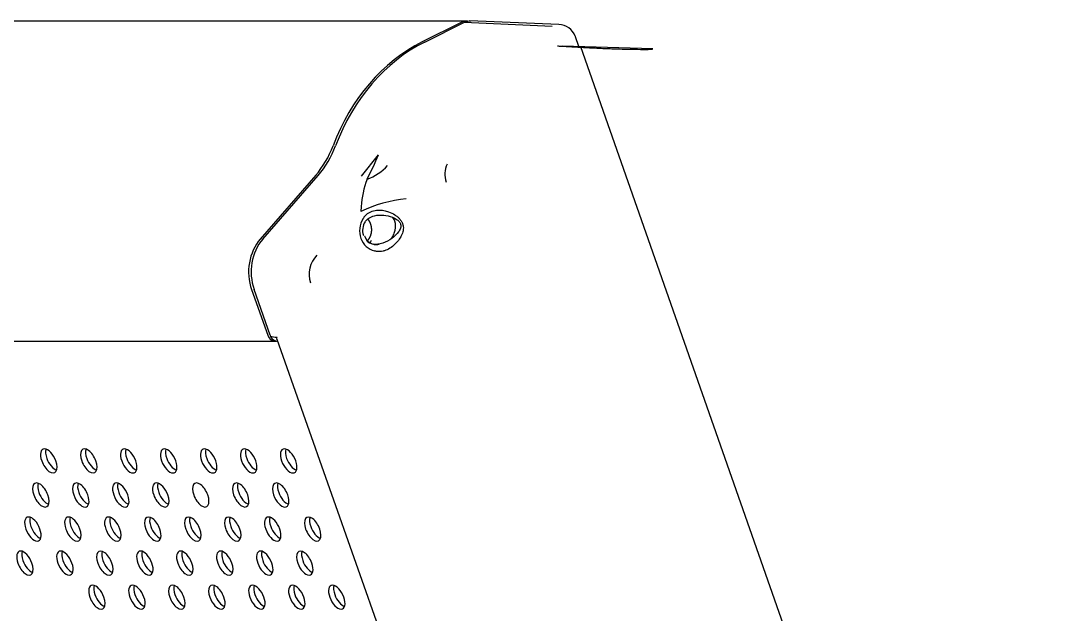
# Model space of a CAD drawing. Header units: millimetres. Extents: x -6176 to 11988, y -1403 to 10916.
# Drawn here: x -5364.6 to -5205.6, y 6418.4 to 6509.3 of the extents above; entities that cross this region are included whole.
import ezdxf

# ---------------------------------------------------------------- set-up
doc = ezdxf.new("R2010")
doc.units = ezdxf.units.MM

# ---------------------------------------------------------------- blocks, each defined once
blk = doc.blocks.new('A$C17CA5FEC')
at = {"color": 0, "linetype": 'Continuous'}
for p, q in [((0.3136998998277463, 1.094694664492636), (0.1813573957142722, 1.094694664492636)), ((0.3127228232557471, 1.094460558242645), (0.3067801125717722, 1.091492310555623)), ((0.3071627735577707, 1.091481047205889), (0.3132173885397478, 1.094505188522817)), ((0.3132125956257426, 1.094502825353629), (0.3266494087076879, 1.09392693467089)), ((0.3276726148636868, 1.094147121812057), (0.3140515917197391, 1.094730907583653)), ((0.3420623678056316, 1.090449739336691), (0.328207299013684, 1.090857553304886)), ((0.3307558849776768, 1.090782537512496), (0.3302378326416786, 1.092249032320979)), ((0.3310057032856761, 1.090775184291488), (0.4043000666653782, 0.8817362174195296)), ((0.2974635639238059, 1.070917152770562), (0.3000557125438021, 1.074228822597433)), ((0.2904595386698361, 1.071076507774706), (0.2819828522918684, 1.061320762799369)), ((0.2823686797418716, 1.061311984485656), (0.2908453661198322, 1.071067729459173)), ((0.2974035095638072, 1.066278799458814), (0.2973514514138103, 1.065534116067283)), ((0.2806476194338714, 1.053568926075968), (0.2831131093158632, 1.046589654179115)), ((0.2835012637438652, 1.046594385385106), (0.2810357738618734, 1.053573657281959)), ((0.2835013228618664, 1.046594386107245), (0.2835635516778652, 1.046418229714618)), ((0.1519336441963901, 1.045670565481487), (0.2842761483098641, 1.045670565481487)), ((0.2845101647278625, 1.04599925988623), (0.3405508470916345, 0.8873601341638278))]:
    blk.add_line(p, q, dxfattribs=at)
for centre, radius, start, end in [((0.3275505782576857, 1.091299735804569), 0.002849999999988659, 21.97303330736555, 87.54585228159016), ((0.3275505782576857, 1.091299735804569), 0.002850000000003331, 19.45622074496624, 21.97303330736555), ((0.2635637505339403, 1.088697858276646), 0.03925610940564664, 332.3243308912606, 338.3723296888228), ((0.2956302569538138, 1.077893772675452), 0.007903908383578951, 289.9618394154214, 317.6261693236555), ((0.3139120201097398, 1.071251921366638), 0.003681344821551426, 155.2120959055107, 199.310801827185), ((0.3114915192537495, 1.065360574924853), 0.01411788555573237, 158.8053094481341, 176.2708518986412), ((0.3064026068797716, 1.046270596518298), 0.02128394301714174, 95.57358008661853, 115.1668943852277), ((0.3006864207297966, 1.062557576686231), 0.003498879458585702, 147.4356933351552, 199.0028446591613), ((0.299982596163801, 1.062630051786982), 0.002352405772070682, 145.4164069103146, 198.7778140094856), ((0.3001582443397979, 1.062345015698156), 0.002930417788249661, 198.43592816205, 256.7287673457827), ((0.2997916325037977, 1.062435031866698), 0.001968229635467157, 198.1204028020396, 257.1707663465363), ((0.2996864875177963, 1.062535664965253), 0.002041683460089305, 224.9444612843613, 257.8256950903041), ((0.2994570175278, 1.0636365545015), 0.003180707863100175, 269.3241046308178, 283.1505077952988), ((0.2935558805438205, 1.055936434142495), 0.004113401417604981, 135.2314237276562, 199.0153607796198)]:
    blk.add_arc(centre, radius, start, end, dxfattribs=at)
for centre, major_axis, ratio, start_param, end_param in [((0.3136998998277463, 1.091694664493843), (3.461281232610905e-16, -0.002999999999988884), 0.8409860231999999, 3.141592653589793, 3.539265892704318), ((0.3168342304937326, 1.063031263867742), (-4.019889904812829e-16, 0.03086999999987454), 0.8409860231999999, 0.3976732391145909, 1.151361150562203), ((0.3172129126017325, 1.063031263867742), (1.052252643341694e-15, 0.0308577833153789), 0.8409860231999999, 0.3976732391096829, 1.151361150562113), ((0.2819553269818726, 1.081524243592867), (-2.313044546806817e-15, -0.01453999999994558), 0.8409860231999999, 0.7690793039391122, 1.15136115056191), ((0.2823340090898725, 1.081524243592867), (2.78094458342148e-15, -0.01455221668444678), 0.8409860231999999, 0.7690793039388479, 1.151361150561933), ((0.2860828883258577, 1.05628371822786), (1.500330767631495e-16, 0.007009999999967357), 0.8409860231999999, 0.7690793039392707, 1.968469565908994), ((0.2864615704338505, 1.05628371822786), (-1.191664672766528e-15, -0.006997783315463608), 0.8409860231999999, 3.910671957528632, 5.110062219499902), ((0.2965931290398132, 1.062744177841523), (4.722953195271393e-12, 0.003267150421142589), 0.8409860229999999, 4.057061929377705, 4.202481244557833), ((0.2842761483098641, 1.047170565481792), (4.481513548798879e-16, 0.001499999999993277), 0.8409860232, 1.968469565913681, 3.292279352025262), ((0.2846548880998583, 1.047170565481792), (3.227475101578806e-15, 0.001499999999997052), 0.8409860231999999, 2.096194110824738, 3.118802546846533), ((0.3307718370796735, 1.047170565481792), (-0.04766122877665908, -0.0005671867740493731), 0.0291354662, 0.137628224984021, 0.2476602149361248), ((0.2495927160199969, 1.027348326939318), (0.0008936785920217055, -0.001789228485725104), 0.498835248, 1.326611453548835, 4.468204107138103), ((0.2503680753479998, 1.027735601141103), (0.0008936785920217541, -0.001789228485725104), 0.4988352479999999, 3.590901418451899, 4.468204107138097), ((0.2557140754379716, 1.027348326939318), (0.0008936785920215068, -0.001789228485725214), 0.498835248, 1.32661145354863, 4.468204107138424), ((0.2564894347659745, 1.027735601141103), (0.0008936785920216062, -0.001789228485725104), 0.498835248, 3.590914197310125, 4.468204107138382), ((0.2618354348559464, 1.027348326939318), (0.000893678592021851, -0.001789228485725327), 0.4988352479999999, 1.326611453548598, 4.468204107138129), ((0.2626107941839493, 1.027735601141103), (0.0008936785920217055, -0.001789228485725104), 0.498835248, 3.590914197320689, 4.468204107138103), ((0.2679567942739283, 1.027348326939318), (0.0008936785920211086, -0.001789228485724215), 0.4988352479999999, 1.326611453548736, 4.468204107138005), ((0.268732153601924, 1.027735601141103), (0.000893678592021507, -0.001789228485725105), 0.4988352479999999, 3.590933365449652, 4.468204107138399), ((0.2740781536898993, 1.027348326939318), (0.0008936785920216525, -0.001789228485725215), 0.498835248, 1.326611453548606, 4.468204107138399), ((0.2748535130198988, 1.027735601141103), (0.0008936785920214069, -0.001789228485724105), 0.4988352479999999, 3.590920586585058, 4.468204107137931), ((0.2801995131078812, 1.027348326939318), (0.0008936785920220532, -0.001789228485725992), 0.4988352479999999, 1.32661145354845, 4.468204107138243), ((0.2809748724358769, 1.027735601141103), (0.000893678592021254, -0.001789228485724215), 0.4988352480000001, 3.590907807830118, 4.46820410713798), ((0.2863208725258559, 1.027348326939318), (0.000893678592021604, -0.001789228485725105), 0.498835248, 1.32661145354859, 4.468204107138383), ((0.2870962318538517, 1.027735601141103), (0.0008936785920216053, -0.001789228485725326), 0.498835248, 3.590907807918015, 4.46820410713817), ((0.2495927160199969, 1.027348326939318), (-0.0008936785920217041, 0.001789228485725215), 0.4988352479999999, 1.326611453548336, 4.468204107138392), ((0.2503680753479998, 1.027735601141103), (-0.0008936785920216044, 0.001789228485725326), 0.498835248, 1.326611453548639, 2.692264756422537), ((0.2557140754379716, 1.027348326939318), (-0.0008936785920215059, 0.001789228485724993), 0.498835248, 1.326611453548581, 4.468204107138375), ((0.2564894347659745, 1.027735601141103), (-0.0008936785920217041, 0.001789228485725104), 0.498835248, 1.326611453548311, 2.692258425178455), ((0.2618354348559464, 1.027348326939318), (-0.0008936785920216553, 0.001789228485724772), 0.498835248, 1.326611453548769, 4.468204107138038), ((0.2626107941839493, 1.027735601141103), (-0.0008936785920217041, 0.001789228485725327), 0.498835248, 1.32661145354836, 2.692264756411938), ((0.2679567942739283, 1.027348326939318), (-0.0008936785920216053, 0.001789228485725326), 0.498835248, 1.326611453548377, 4.46820410713817), ((0.268732153601924, 1.027735601141103), (-0.0008936785920217054, 0.001789228485725214), 0.4988352479999999, 1.326611453548597, 2.692271087265445), ((0.2740781536898993, 1.027348326939318), (-0.0008936785920216535, 0.001789228485725215), 0.4988352479999999, 1.326611453548606, 4.468204107138399), ((0.2748535130198988, 1.027735601141103), (-0.0008936785920217028, 0.001789228485724994), 0.4988352479999999, 1.326611453548286, 2.692264756218575), ((0.2801995131078812, 1.027348326939318), (-0.0008936785920212108, 0.001789228485723994), 0.4988352479999999, 1.326611453548932, 4.46820410713794), ((0.2809748724358769, 1.027735601141103), (-0.0008936785920216525, 0.001789228485725215), 0.498835248, 1.326611453548606, 2.692264738450169), ((0.2863208725258559, 1.027348326939318), (-0.0008936785920217041, 0.001789228485725104), 0.498835248, 1.326611453548573, 4.468204107138366), ((0.2870962318538517, 1.027735601141103), (-0.0008936785920217041, 0.001789228485725215), 0.4988352479999999, 1.326611453548335, 2.692264756222489), ((0.2483744295640022, 1.022132907670311), (0.0008936785920218038, -0.001789228485724883), 0.4988352479999999, 1.326611453548245, 4.4682041071383), ((0.249149788891998, 1.022520181872096), (0.0008936785920218008, -0.001789228485725103), 0.498835248, 3.590926881607331, 4.468204107138087), ((0.2544957889799804, 1.022132907670311), (0.0008936785920216054, -0.001789228485725215), 0.498835248, 1.326611453548614, 4.468204107138408), ((0.2552711483099799, 1.022520181872096), (0.000893678592021754, -0.001789228485725215), 0.498835248, 3.590926881564693, 4.468204107138122), ((0.2606171483979551, 1.022132907670311), (0.0008936785920216057, -0.001789228485725104), 0.498835248, 1.326611453548589, 4.468204107138382), ((0.2613925077279546, 1.022520181872096), (0.0008936785920216062, -0.001789228485725104), 0.498835248, 3.590914291130888, 4.468204107138382), ((0.2667385078159299, 1.022132907670311), (0.0008936785920218037, -0.001789228485724993), 0.4988352480000001, 1.32661145354827, 4.468204107137801), ((0.2675138671439257, 1.022520181872096), (0.000893678592021754, -0.001789228485725215), 0.498835248, 3.590920586266607, 4.468204107138122), ((0.2728598672339047, 1.022132907670311), (0.0008936785920216054, -0.001789228485725215), 0.498835248, 1.326611453548614, 4.468204107138408), ((0.2789812266518865, 1.022132907670311), (0.0008936785920216544, -0.001789228485725103), 0.498835248, 1.326611453548319, 4.468204107138374), ((0.2797565859798752, 1.022520181872096), (0.0008936785920216552, -0.001789228485725326), 0.498835248, 3.590926881687154, 4.468204107138162), ((0.2851025860698613, 1.022132907670311), (0.0008936785920216539, -0.001789228485725104), 0.4988352479999998, 1.326611453548319, 4.468204107138114), ((0.285877945397857, 1.022520181872096), (0.000893678592021803, -0.001789228485725437), 0.498835248, 3.59093947225402, 4.468204107138423), ((0.249149788891998, 1.022520181872096), (-0.000893678592021655, 0.001789228485725215), 0.498835248, 1.326611453548606, 2.692264756014846), ((0.2552711483099799, 1.022520181872096), (-0.0008936785920216057, 0.001789228485725104), 0.498835248, 1.326611453548589, 2.692264738575482), ((0.2613925077279546, 1.022520181872096), (-0.0008936785920218536, 0.001789228485725326), 0.498835248, 1.326611453548335, 2.692264738430635), ((0.2675138671439257, 1.022520181872096), (-0.0008936785920215081, 0.001789228485725104), 0.4988352479999999, 1.326611453548606, 2.692264756041948), ((0.2797565859798752, 1.022520181872096), (-0.0008936785920215553, 0.001789228485725104), 0.498835248, 1.326611453548598, 2.692264755962941), ((0.285877945397857, 1.022520181872096), (-0.0008936785920215081, 0.001789228485725104), 0.4988352479999999, 1.326611453548344, 2.692270993418458), ((0.2483744295640022, 1.022132907670311), (-0.0008936785920216542, 0.001789228485724993), 0.4988352479999999, 1.326611453548294, 4.468204107138873), ((0.2544957889799804, 1.022132907670311), (-0.0008936785920215552, 0.001789228485725215), 0.4988352479999999, 1.326611453548361, 4.468204107138154), ((0.2606171483979551, 1.022132907670311), (-0.0008936785920216062, 0.001789228485725104), 0.498835248, 1.326611453548589, 4.468204107138382), ((0.2667385078159299, 1.022132907670311), (-0.0008936785920215553, 0.001789228485725104), 0.498835248, 1.326611453548598, 4.468204107138654), ((0.2728598672339047, 1.022132907670311), (-0.0008936785920215553, 0.001789228485725104), 0.498835248, 1.326611453548598, 4.468204107138392), ((0.2789812266518865, 1.022132907670311), (-0.0008936785920218025, 0.001789228485725326), 0.498835248, 1.326611453548344, 4.468204107138399), ((0.2851025860698613, 1.022132907670311), (-0.0008936785920218048, 0.001789228485724771), 0.498835248, 1.326611453548482, 4.468204107137751), ((0.247156143106011, 1.016917488397667), (0.0008936785920216527, -0.001789228485725104), 0.4988352479999998, 1.326611453549105, 4.468204107138112), ((0.2479315024360034, 1.017304762599451), (0.0008936785920216544, -0.001789228485725103), 0.498835248, 3.590914384428779, 4.468204107138899), ((0.2532775025239857, 1.016917488397667), (0.0008936785920218038, -0.001789228485724883), 0.4988352479999999, 1.326611453548507, 4.468204107137777), ((0.2540528618519815, 1.017304762599451), (0.000893678592021655, -0.001789228485725215), 0.498835248, 3.590932989677968, 4.468204107138923), ((0.2593988619419605, 1.016917488397667), (0.0008936785920217054, -0.001789228485725214), 0.4988352479999999, 1.326611453548859, 4.468204107138129), ((0.2601742212699563, 1.017304762599451), (0.0008936785920215071, -0.001789228485724993), 0.498835248, 3.590932989581094, 4.468204107138899), ((0.2655202213599352, 1.016917488397667), (0.0008936785920214545, -0.001789228485725215), 0.498835248, 1.326611453548639, 4.468204107138694), ((0.266295580687931, 1.017304762599451), (0.0008936785920216064, -0.001789228485725215), 0.498835248, 3.590920568779777, 4.468204107138932), ((0.27164158077791, 1.016917488397667), (0.0008936785920215553, -0.001789228485725104), 0.498835248, 1.326611453548598, 4.468204107138392), ((0.2724169401059058, 1.017304762599451), (0.0008936785920216575, -0.001789228485725104), 0.498835248, 3.590908182698066, 4.46820410713916), ((0.2777629401958848, 1.016917488397667), (0.000893678592021754, -0.001789228485725215), 0.498835248, 1.326611453548065, 4.468204107137859), ((0.2785382995238805, 1.017304762599451), (0.000893678592021654, -0.001789228485724882), 0.498835248, 3.590920568705668, 4.468204107138849), ((0.2838842996118629, 1.016917488397667), (0.000893678592021555, -0.001789228485725326), 0.498835248, 1.326611453548385, 4.468204107138178), ((0.2846596589418553, 1.017304762599451), (0.0008936785920215081, -0.001789228485725104), 0.4988352479999999, 3.590926787844571, 4.468204107139185), ((0.2900056590298377, 1.016917488397667), (0.0008936785920218061, -0.001789228485724881), 0.498835248, 1.326611453548244, 4.468204107138561), ((0.2907810183598372, 1.017304762599451), (0.0008936785920216552, -0.001789228485725326), 0.498835248, 3.590914384492831, 4.468204107138948), ((0.247156143106011, 1.016917488397667), (-0.0008936785920218025, 0.001789228485724771), 0.498835248, 1.32661145354822, 4.468204107137751), ((0.2479315024360034, 1.017304762599451), (-0.0008936785920216544, 0.001789228485725326), 0.498835248, 1.326611453549417, 2.69227090017003), ((0.2532775025239857, 1.016917488397667), (-0.0008936785920217541, 0.001789228485725104), 0.4988352479999999, 1.326611453548302, 4.46820410713862), ((0.2540528618519815, 1.017304762599451), (-0.0008936785920215068, 0.001789228485725214), 0.498835248, 1.326611453549154, 2.692270900081886), ((0.2593988619419605, 1.016917488397667), (-0.0008936785920218025, 0.001789228485725326), 0.498835248, 1.326611453548344, 4.468204107138662), ((0.2601742212699563, 1.017304762599451), (-0.0008936785920218037, 0.001789228485724993), 0.4988352480000001, 1.326611453549317, 2.692270900109943), ((0.2655202213599352, 1.016917488397667), (-0.000893678592021704, 0.00178922848572466), 0.498835248, 1.326611453548212, 4.468204107137743), ((0.266295580687931, 1.017304762599451), (-0.0008936785920216544, 0.001789228485725103), 0.498835248, 1.326611453549367, 2.692264738401118), ((0.27164158077791, 1.016917488397667), (-0.0008936785920217054, 0.001789228485725326), 0.498835248, 1.326611453548622, 4.468204107138416), ((0.2724169401059058, 1.017304762599451), (-0.0008936785920215089, 0.001789228485725326), 0.498835248, 1.326611453549441, 2.692264755673217), ((0.2777629401958848, 1.016917488397667), (-0.0008936785920215553, 0.001789228485725104), 0.498835248, 1.326611453548598, 4.468204107138392), ((0.2785382995238805, 1.017304762599451), (-0.0008936785920217041, 0.001789228485725327), 0.498835248, 1.326611453549146, 2.692252467020466), ((0.2838842996118629, 1.016917488397667), (-0.0008936785920214557, 0.001789228485725437), 0.498835248, 1.326611453548426, 4.468204107138219), ((0.2846596589418553, 1.017304762599451), (-0.000893678592021555, 0.001789228485725326), 0.498835248, 1.326611453549433, 2.692270899995766), ((0.2900056590298377, 1.016917488397667), (-0.0008936785920216057, 0.001789228485725104), 0.498835248, 1.326611453548328, 4.468204107138382), ((0.2907810183598372, 1.017304762599451), (-0.0008936785920216514, 0.001789228485725104), 0.498835248, 1.326611453549629, 2.692264755655748), ((0.2459378566500163, 1.011702069126841), (0.000893678592021655, -0.001789228485725215), 0.498835248, 1.326611453548344, 4.468204107138137), ((0.2467132159780121, 1.012089343326807), (0.000893678592021952, -0.001789228485724992), 0.498835248, 3.590926694828366, 4.468204107138037), ((0.2520592160679911, 1.011702069126841), (0.0008936785920216057, -0.001789228485725104), 0.498835248, 1.326611453548589, 4.468204107138382), ((0.2528345753959869, 1.012089343326807), (0.0008936785920217028, -0.001789228485725215), 0.4988352479999999, 3.590920585892454, 4.468204107138392), ((0.2581805754859658, 1.011702069126841), (0.0008936785920215059, -0.001789228485724993), 0.498835248, 1.326611453548581, 4.468204107138375), ((0.2589559348139616, 1.012089343326807), (0.0008936785920215552, -0.001789228485725215), 0.4988352479999999, 3.590926694888223, 4.468204107138154), ((0.264301934901944, 1.011702069126841), (0.000893678592021754, -0.001789228485725215), 0.498835248, 1.326611453548327, 4.468204107137859), ((0.2650772942319364, 1.012089343326807), (0.0008936785920218537, -0.001789228485724771), 0.498835248, 3.590926694782444, 4.468204107138528), ((0.2704232943199187, 1.011702069126841), (0.0008936785920217066, -0.001789228485725105), 0.498835248, 1.326611453548311, 4.468204107138103), ((0.2711986536499111, 1.012089343326807), (0.0008936785920217514, -0.001789228485724992), 0.498835248, 3.590920568600415, 4.468204107138071), ((0.2765446537378935, 1.011702069126841), (0.0008936785920216544, -0.001789228485725326), 0.498835248, 1.326611453548369, 4.468204107138162), ((0.2773200130658893, 1.012089343326807), (0.0008936785920217054, -0.001789228485725214), 0.4988352479999999, 3.590908367947253, 4.468204107138129), ((0.2826660131558683, 1.011702069126841), (0.0008936785920217041, -0.001789228485725215), 0.4988352479999999, 1.326611453548336, 4.468204107138129), ((0.283441372483864, 1.012089343326807), (0.0008936785920217553, -0.00178922848572477), 0.498835248, 3.590920568690353, 4.468204107138021), ((0.288787372573843, 1.011702069126841), (0.0008936785920216038, -0.001789228485724992), 0.4988352479999999, 1.326611453548565, 4.468204107138359), ((0.2895627319018388, 1.012089343326807), (0.0008936785920215564, -0.001789228485725437), 0.498835248, 3.590920568716174, 4.468204107138202), ((0.2459378566500163, 1.011702069126841), (-0.0008936785920218038, 0.001789228485725215), 0.498835248, 1.326611453548057, 4.468204107138112), ((0.2467132159780121, 1.012089343326807), (-0.0008936785920216551, 0.001789228485725437), 0.498835248, 1.326611453548655, 2.69225870349979), ((0.2520592160679911, 1.011702069126841), (-0.0008936785920217548, 0.001789228485724881), 0.498835248, 1.326611453548253, 4.468204107138046), ((0.2528345753959869, 1.012089343326807), (-0.0008936785920216539, 0.001789228485725104), 0.4988352479999998, 1.326611453548319, 2.69226475551242), ((0.2581805754859658, 1.011702069126841), (-0.0008936785920217054, 0.001789228485725326), 0.498835248, 1.326611453548622, 4.468204107138416), ((0.2589559348139616, 1.012089343326807), (-0.0008936785920216569, 0.001789228485725327), 0.498835248, 1.32661145354863, 2.69224659934781), ((0.264301934901944, 1.011702069126841), (-0.0008936785920216057, 0.001789228485725104), 0.498835248, 1.326611453548589, 4.468204107138382), ((0.2650772942319364, 1.012089343326807), (-0.000893678592021704, 0.001789228485724993), 0.4988352479999999, 1.326611453548286, 2.692264738582525), ((0.2704232943199187, 1.011702069126841), (-0.0008936785920216044, 0.001789228485725215), 0.498835248, 1.326611453548352, 4.468204107138408), ((0.2711986536499111, 1.012089343326807), (-0.0008936785920216552, 0.001789228485725326), 0.498835248, 1.32661145354863, 2.692264738533147), ((0.2765446537378935, 1.011702069126841), (-0.0008936785920215564, 0.001789228485725214), 0.498835248, 1.32661145354836, 4.468204107138154), ((0.2773200130658893, 1.012089343326807), (-0.000893678592021655, 0.001789228485725215), 0.498835248, 1.326611453548606, 2.692264738500477), ((0.2826660131558683, 1.011702069126841), (-0.0008936785920215059, 0.001789228485725104), 0.498835248, 1.326611453548344, 4.468204107138137), ((0.283441372483864, 1.012089343326807), (-0.000893678592021604, 0.001789228485725105), 0.498835248, 1.32661145354859, 2.692264738468427), ((0.288787372573843, 1.011702069126841), (-0.0008936785920218038, 0.001789228485724883), 0.4988352479999999, 1.326611453548245, 4.468204107138038), ((0.2895627319018388, 1.012089343326807), (-0.0008936785920216054, 0.001789228485725215), 0.498835248, 1.326611453548614, 2.692264738526251), ((0.2569622890279675, 1.006486649856015), (0.0008936785920217536, -0.001789228485724993), 0.4988352480000001, 1.326611453549064, 4.468204107138071), ((0.257737648357967, 1.0068739240578), (0.0008936785920216066, -0.001789228485725437), 0.4988352479999999, 3.590920585644992, 4.468204107138456), ((0.2630836484459493, 1.006486649856015), (0.000893678592021507, -0.001789228485725105), 0.4988352479999999, 1.326611453548606, 4.468204107138399), ((0.263859007773938, 1.0068739240578), (0.000893678592021704, -0.001789228485724993), 0.4988352479999999, 3.590920585735893, 4.468204107138079), ((0.2692050078639241, 1.006486649856015), (0.0008936785920217041, -0.001789228485725327), 0.498835248, 1.326611453548622, 4.468204107138416), ((0.2699803671919199, 1.0068739240578), (0.0008936785920215565, -0.001789228485725104), 0.498835248, 3.590926602432222, 4.468204107138392), ((0.2753263672818989, 1.006486649856015), (0.0008936785920216539, -0.001789228485725104), 0.4988352479999998, 1.326611453548319, 4.468204107138114), ((0.2761017266098946, 1.0068739240578), (0.0008936785920216565, -0.001789228485725215), 0.498835248, 3.590908551700218, 4.468204107138137), ((0.2814477266998736, 1.006486649856015), (0.0008936785920217536, -0.001789228485724993), 0.4988352480000001, 1.32661145354854, 4.468204107138332), ((0.2822230860278694, 1.0068739240578), (0.0008936785920216535, -0.001789228485725215), 0.4988352479999999, 3.590932619352688, 4.468204107138399), ((0.2875690861178484, 1.006486649856015), (0.0008936785920216565, -0.001789228485725215), 0.498835248, 1.326611453548344, 4.468204107138137), ((0.2883444454458441, 1.0068739240578), (0.0008936785920216054, -0.001789228485725215), 0.498835248, 3.590914568692477, 4.468204107138408), ((0.2936904455338265, 1.006486649856015), (0.0008936785920216057, -0.001789228485725104), 0.498835248, 1.326611453548589, 4.468204107138382), ((0.2944658048638189, 1.0068739240578), (0.0008936785920215564, -0.001789228485725214), 0.498835248, 3.590920585487834, 4.468204107138154), ((0.2569622890279675, 1.006486649856015), (-0.0008936785920216054, 0.001789228485725215), 0.498835248, 1.326611453548614, 4.468204107138408), ((0.257737648357967, 1.0068739240578), (-0.0008936785920215071, 0.001789228485724993), 0.498835248, 1.326611453548581, 2.692276675881555), ((0.2630836484459493, 1.006486649856015), (-0.0008936785920218048, 0.001789228485725215), 0.498835248, 1.326611453548319, 4.468204107138112), ((0.263859007773938, 1.0068739240578), (-0.0008936785920216552, 0.001789228485725326), 0.498835248, 1.32661145354863, 2.692270715503114), ((0.2692050078639241, 1.006486649856015), (-0.0008936785920215552, 0.001789228485725215), 0.4988352479999999, 1.326611453548622, 4.468204107138416), ((0.2699803671919199, 1.0068739240578), (-0.0008936785920218523, 0.001789228485725437), 0.498835248, 1.32661145354836, 2.692264755172713), ((0.2753263672818989, 1.006486649856015), (-0.0008936785920219517, 0.001789228485724881), 0.498835248, 1.326611453548744, 4.468204107138011), ((0.2761017266098946, 1.0068739240578), (-0.0008936785920217028, 0.001789228485725215), 0.4988352479999999, 1.326611453548598, 2.692264755322172), ((0.2814477266998736, 1.006486649856015), (-0.0008936785920216535, 0.001789228485725215), 0.4988352479999999, 1.326611453548606, 4.468204107138399), ((0.2822230860278694, 1.0068739240578), (-0.0008936785920217556, 0.001789228485725215), 0.498835248, 1.326611453548327, 2.692276675818607), ((0.2875690861178484, 1.006486649856015), (-0.0008936785920216536, 0.001789228485724993), 0.498835248, 1.326611453548556, 4.468204107138087), ((0.2883444454458441, 1.0068739240578), (-0.000893678592021655, 0.001789228485725215), 0.498835248, 1.326611453548606, 2.69226475523153), ((0.2936904455338265, 1.006486649856015), (-0.0008936785920217548, 0.001789228485724881), 0.498835248, 1.326611453548253, 4.468204107138046), ((0.2944658048638189, 1.0068739240578), (-0.0008936785920217023, 0.001789228485725325), 0.498835248, 1.326611453548361, 2.692258794890035)]:
    blk.add_ellipse(centre, major_axis=major_axis, ratio=ratio, start_param=start_param, end_param=end_param, dxfattribs=at)
for points, degree, knots in [([(0.3132167310064489, 1.094504863365728), (0.3132167383369406, 1.094504860830057), (0.3134500682762393, 1.094620607640536), (0.3137898625830502, 1.094718161470155), (0.3141325279802061, 1.094727280673396), (0.3142250969524056, 1.094723388312559)], 3, [0.0004003791651133, 0.0004003791651133, 0.0004003791651133, 0.0004003791651133, 0.0027258028666708, 0.2016354817200858, 0.2754748388935722, 0.2754748388935722, 0.2754748388935722, 0.2754748388935722]), ([(0.3274934610376761, 1.090878568686094), (0.3275662806173329, 1.090874806732245), (0.3277120008837571, 1.090867229031574), (0.328003789471822, 1.090851873310385), (0.3285153492113864, 1.090824501980023), (0.3295423922272391, 1.090768030820982), (0.3310219474878053, 1.090684107119159), (0.33251974182933, 1.090601768402848), (0.333728597499757, 1.090540921382853), (0.3346401656306526, 1.090498773679428), (0.3355561875397299, 1.090460999303104), (0.336782606485059, 1.090417451616304), (0.3383233359875391, 1.090377246320713), (0.3398726522184603, 1.090358086545166), (0.3411079597203468, 1.090354324143846), (0.3417244175337544, 1.090357051078172), (0.3420438737231848, 1.090403663723919)], 3, [0.5002164411279453, 0.5002164411279453, 0.5002164411279453, 0.5002164411279453, 0.5080272437071651, 0.5158380158166948, 0.5314594584284208, 0.5627018695844698, 0.6251842721466521, 0.6876628622601895, 0.7189006237011316, 0.7501372975607715, 0.7813729104519729, 0.8126075226380443, 0.8750740003848319, 0.937537789834316, 0.9691607368840996, 0.9999098313589114, 0.9999098313589114, 0.9999098313589114, 0.9999098313589114]), ([(0.2977376075651179, 1.064440834072229), (0.2977640898466092, 1.064487502751945), (0.2978153803230086, 1.064578070590869), (0.2978991496657457, 1.064704366590377), (0.2980042554987179, 1.064842667577977), (0.298137452238521, 1.064990450677215), (0.2983592276743892, 1.065195557584957), (0.2986723965005424, 1.065413173446359), (0.2992304419967624, 1.065664676705637), (0.2999983620210642, 1.065797159340946), (0.3008594647654377, 1.065721554003176), (0.3017406563777385, 1.06547575024706), (0.3024338230135086, 1.06513648121836), (0.3029729587047072, 1.064742870015834), (0.3032606045525128, 1.064471349751329), (0.3034644754426168, 1.064226634369334), (0.3035972350462472, 1.064029797777039), (0.3036981777456376, 1.063839032134638), (0.3037462603328365, 1.063717435188664), (0.3037713029381237, 1.063654394618425)], 3, [0, 0, 0, 0, 0.0221355449970125, 0.0429596787468844, 0.062542794211136, 0.0939041775349853, 0.1250881742197048, 0.187215691774683, 0.2501030483880995, 0.3751357413569472, 0.5001405202445857, 0.6005245962387298, 0.7499835865888855, 0.8157805220818931, 0.8749897969760554, 0.9115141197029276, 0.9456793707100709, 0.9718060087547375, 1, 1, 1, 1]), ([(0.2980458629861076, 1.063965296152674), (0.2980822555803186, 1.064015609479611), (0.2982283907883314, 1.064217681638183), (0.2986624315372879, 1.064608607481205), (0.2996047732164016, 1.064997612738807), (0.3008888737941433, 1.065028493565478), (0.3020817693778142, 1.064733577084553), (0.3029156304600633, 1.064310296833355), (0.303340588902536, 1.063892554535414), (0.3034344527742618, 1.063670221350549), (0.3034575274168887, 1.063615590173868)], 3, [0, 0, 0, 0, 0.0295999816877417, 0.1188853446984227, 0.273391281892355, 0.4999806623761265, 0.7276152509245204, 0.8849161954813725, 0.9716860991298384, 1, 1, 1, 1]), ([(0.298399141406172, 1.061060694717526), (0.2986233666669307, 1.061296602685616), (0.2987764885206161, 1.061607215180629), (0.29898868561272, 1.062037663652518), (0.2990277686831959, 1.062536485602323), (0.2990489614970357, 1.062806972046019), (0.2990149395713857, 1.063077729968427), (0.2989801174164413, 1.063354856383739), (0.298888315365808, 1.063615182378271), (0.2987971783029124, 1.063873622644678), (0.2986543243326665, 1.064099046267074), (0.2985586972334886, 1.064249945868141), (0.2984432559361494, 1.064379552411992)], 2, [0.1402502737844169, 0.1402502737844169, 0.1402502737844169, 0.25, 0.25, 0.375, 0.375, 0.4375, 0.4375, 0.5, 0.5, 0.5625, 0.5625, 0.6059649801994583, 0.6059649801994583, 0.6059649801994583]), ([(0.3020041361453352, 1.061341683269347), (0.3020247265869216, 1.061370292887659), (0.3021797410255829, 1.0615909776443), (0.3024305635209359, 1.062025662835367), (0.3027382256639228, 1.062887384370697), (0.3027240911059366, 1.063821220430327), (0.3024099307328427, 1.064424069258166), (0.3022941426274954, 1.064594449788274)], 3, [0.2413696741832975, 0.2413696741832975, 0.2413696741832975, 0.2413696741832975, 0.2507801985692228, 0.3134351047960894, 0.3760731486182199, 0.5000520848992084, 0.5537941481678984, 0.5537941481678984, 0.5537941481678984, 0.5537941481678984]), ([(0.3034575274168887, 1.063615590173868), (0.3035338547440247, 1.063400308288692), (0.3035155385711121, 1.063177765876389), (0.3033796062891696, 1.062773363943052), (0.3032671061862544, 1.062585537030827), (0.3028666641067659, 1.06204793742836), (0.3025137343486151, 1.061719748880932), (0.301699782032621, 1.061125090431233), (0.3012303626337385, 1.060857712032885), (0.3002302837925797, 1.060510323559356), (0.2997048131716156, 1.060443768763434), (0.2992559241621677, 1.060539897807757)], 3, [0, 0, 0, 0, 0.125, 0.125, 0.25, 0.25, 0.5, 0.5, 0.75, 0.75, 1, 1, 1, 1]), ([(0.3037713029381237, 1.063654394618425), (0.3037900673518763, 1.063594183011446), (0.3038345985571453, 1.063452113095991), (0.3038837484193451, 1.063164115026666), (0.3038775508142706, 1.062657303720698), (0.3036811083790028, 1.061997349390367), (0.3032740055763057, 1.06127082621606), (0.3027239445125716, 1.060599829188504), (0.3020392558340106, 1.06000997704723), (0.3013583830791546, 1.059632207516188), (0.3007772666619459, 1.05945055038319), (0.3003333833567723, 1.059384086529462), (0.2999700018687932, 1.059391051205239), (0.2996881623205283, 1.059434175591377), (0.2995531069856696, 1.059473290586538), (0.2994855344391212, 1.059492856900761)], 3, [0, 0, 0, 0, 0.0264591088379723, 0.06250560931782, 0.1249514452293012, 0.2499460183474007, 0.3749676771007981, 0.500108562183823, 0.6255107266925868, 0.7501430931200846, 0.8129615929569038, 0.8750421724607018, 0.9374866400239452, 0.9687450086636654, 1, 1, 1, 1]), ([(0.2845098640725752, 1.045999769907212), (0.2844989700143685, 1.046030595998673), (0.2844911563487855, 1.046062455570791), (0.2844808713099738, 1.046135896502165), (0.2844801890351931, 1.046178472073734), (0.2844996041357675, 1.04625265602408), (0.2845214557102054, 1.046285172584248), (0.2845688680981411, 1.046280280294013)], 3, [0.652283669748828, 0.652283669748828, 0.652283669748828, 0.652283669748828, 0.7500000000001763, 0.7500000000001763, 0.8750000000000882, 0.8750000000000882, 1, 1, 1, 1])]:
    blk.add_open_spline(points, degree=degree, knots=knots, dxfattribs=at)

msp = doc.modelspace()

# ---------------------------------------------------------------- block references
at = {"color": 0, "xscale": 1000, "yscale": 1000, "zscale": 1000}
msp.add_blockref('A$C17CA5FEC', (-5609.855921383573, 5414.52818458071), dxfattribs=at)

doc.saveas('drawing.dxf')
